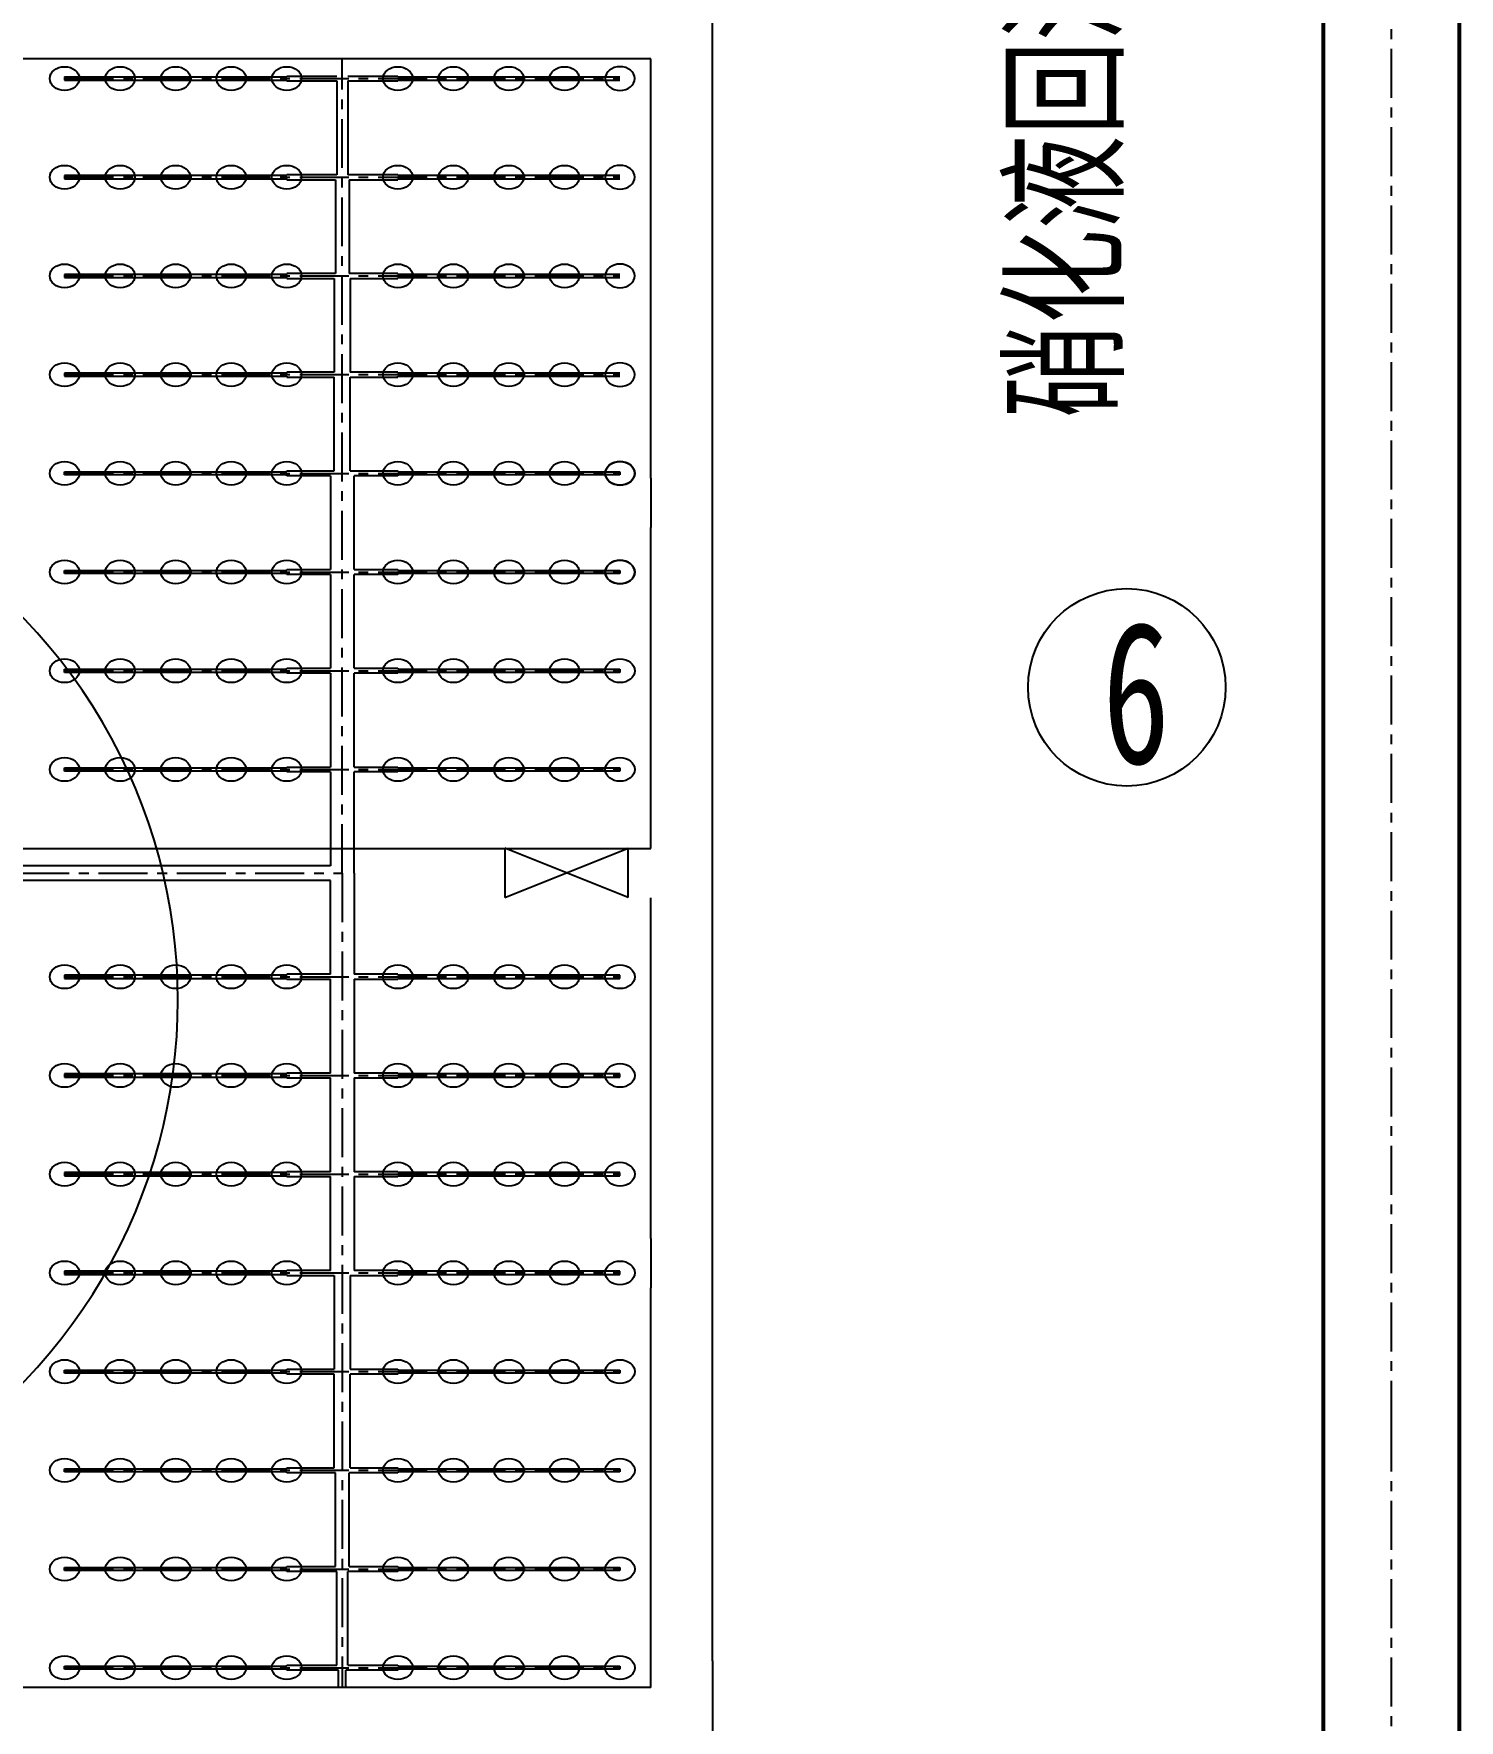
# Model space of a CAD drawing. Header units: millimetres. Extents: x 738100 to 1284508, y 138373 to 260796.
# Drawn here: x 839900 to 849140, y 175595 to 186530 of the extents above; entities that cross this region are included whole.
import ezdxf

# ---------------------------------------------------------------- set-up
doc = ezdxf.new("R2010")
doc.units = ezdxf.units.MM
doc.linetypes.add('CENTER', pattern=[50.8, 31.75, -6.35, 6.35, -6.35])
doc.layers.add('标注', color=7, linetype='Continuous')
doc.layers.add('轴线', color=6, linetype='CENTER')
doc.layers.add('硝化液回流管', color=5, linetype='Continuous', lineweight=53)
doc.styles.add('样式 3', font='', dxfattribs={"width": 0.7, "height": 1000})
doc.styles.add('长仿宋体', font='simfang.ttf', dxfattribs={"width": 0.7})
doc.styles.get('样式 3').set_extended_font_data('FangSong_GB2312')

msp = doc.modelspace()

# ---------------------------------------------------------------- linework, layer by layer
at = {"lineweight": -3}
for p, q in [((844300.494, 175980.764), (844300.494, 196759.34)), ((843900.494, 183647.544), (843900.494, 186367.633)), ((843900.494, 183647.544), (843900.494, 183327.544)), ((843900.494, 181247.633), (843900.494, 183327.544)), ((843900.494, 181247.633), (843900.494, 183327.544)), ((843900.494, 178718.904), (843900.494, 180927.633)), ((843900.494, 178718.904), (843900.494, 180927.633)), ((843900.494, 178718.904), (843900.494, 178398.904)), ((843900.494, 175807.633), (843900.494, 178398.904))]:
    msp.add_line(p, q, dxfattribs=at)
at = {"lineweight": -3, "ltscale": 100}
for p, q in [((843900.494, 186367.633), (779900.494, 186367.633)), ((779900.494, 181247.633), (843900.494, 181247.633)), ((844300.494, 175980.764), (844300.494, 175100.764)), ((779900.494, 175809.486), (843900.494, 175809.486)), ((843900.494, 175807.633), (779900.494, 175807.633))]:
    msp.add_line(p, q, dxfattribs=at)
at = {"ltscale": 10}
for p, q in [((840100.494, 186249.873), (840100.494, 186229.393)), ((840100.494, 186249.873), (841540.494, 186249.873)), ((840100.494, 186229.393), (841540.494, 186229.393)), ((841540.494, 186249.873), (841540.494, 186255.633)), ((841540.494, 186255.633), (841864.494, 186255.633)), ((841540.494, 186229.393), (841540.494, 186223.633)), ((841936.494, 186255.633), (842260.494, 186255.633)), ((842260.494, 186255.633), (842260.494, 186249.873)), ((842260.494, 186249.873), (843700.494, 186249.873)), ((842260.494, 186223.633), (842260.494, 186229.393)), ((842260.494, 186229.393), (843700.494, 186229.393)), ((841540.494, 186223.633), (841864.494, 186223.633)), ((841864.494, 186223.633), (841864.494, 185615.633)), ((841936.494, 186223.633), (842260.494, 186223.633)), ((841936.494, 186223.633), (841936.494, 185615.633)), ((840100.494, 185609.873), (840100.494, 185589.393)), ((841540.494, 185609.873), (840100.494, 185609.873)), ((840100.494, 185589.393), (841540.494, 185589.393)), ((841864.494, 185615.633), (841540.494, 185615.633)), ((841540.494, 185615.633), (841540.494, 185609.873)), ((841540.494, 185589.393), (841540.494, 185583.633)), ((841540.494, 185583.633), (841856.494, 185583.633)), ((841856.494, 185583.633), (841856.494, 184975.633)), ((842260.494, 185615.633), (841936.494, 185615.633)), ((841944.494, 185583.633), (842260.494, 185583.633)), ((841944.494, 185583.633), (841944.494, 184975.633)), ((842260.494, 185609.873), (842260.494, 185615.633)), ((843700.494, 185609.873), (842260.494, 185609.873)), ((842260.494, 185583.633), (842260.494, 185589.393)), ((842260.494, 185589.393), (843700.494, 185589.393)), ((840100.494, 184969.873), (840100.494, 184949.393)), ((841540.494, 184969.873), (840100.494, 184969.873)), ((840100.494, 184949.393), (841540.494, 184949.393)), ((841856.494, 184975.633), (841540.494, 184975.633)), ((841540.494, 184975.633), (841540.494, 184969.873)), ((841540.494, 184949.393), (841540.494, 184943.633)), ((841540.494, 184943.633), (841848.494, 184943.633)), ((841848.494, 184943.633), (841848.494, 184335.633)), ((842260.494, 184975.633), (841944.494, 184975.633)), ((841952.494, 184943.633), (842260.494, 184943.633)), ((841952.494, 184943.633), (841952.494, 184335.633)), ((842260.494, 184969.873), (842260.494, 184975.633)), ((843700.494, 184969.873), (842260.494, 184969.873)), ((842260.494, 184943.633), (842260.494, 184949.393)), ((842260.494, 184949.393), (843700.494, 184949.393)), ((840100.494, 184329.873), (840100.494, 184309.393)), ((841540.494, 184329.873), (840100.494, 184329.873)), ((840100.494, 184309.393), (841540.494, 184309.393)), ((841848.494, 184335.633), (841540.494, 184335.633)), ((841540.494, 184335.633), (841540.494, 184329.873)), ((841540.494, 184309.393), (841540.494, 184303.633)), ((841540.494, 184303.633), (841848.494, 184303.633)), ((841848.494, 183695.633), (841848.494, 184303.633)), ((842260.494, 184335.633), (841952.494, 184335.633)), ((841952.494, 184303.633), (842260.494, 184303.633)), ((841952.494, 183695.633), (841952.494, 184303.633)), ((842260.494, 184329.873), (842260.494, 184335.633)), ((843700.494, 184329.873), (842260.494, 184329.873)), ((842260.494, 184303.633), (842260.494, 184309.393)), ((842260.494, 184309.393), (843700.494, 184309.393)), ((840100.494, 183669.393), (840100.494, 183689.873)), ((840100.494, 183689.873), (841540.494, 183689.873)), ((841540.494, 183669.393), (840100.494, 183669.393)), ((841540.494, 183689.873), (841540.494, 183695.633)), ((841540.494, 183695.633), (841848.494, 183695.633)), ((841540.494, 183663.633), (841540.494, 183669.393)), ((841824.494, 183663.633), (841540.494, 183663.633)), ((841824.494, 183663.633), (841824.494, 183055.633)), ((841952.494, 183695.633), (842260.494, 183695.633)), ((842260.494, 183663.633), (841976.494, 183663.633)), ((841976.494, 183055.633), (841976.494, 183663.633)), ((842260.494, 183695.633), (842260.494, 183689.873)), ((842260.494, 183689.873), (843700.494, 183689.873)), ((843700.494, 183669.393), (842260.494, 183669.393)), ((842260.494, 183669.393), (842260.494, 183663.633)), ((843700.494, 183689.873), (843700.494, 183669.393)), ((841540.494, 183049.873), (841540.494, 183055.633)), ((841540.494, 183055.633), (841824.494, 183055.633)), ((841976.494, 183055.633), (842260.494, 183055.633)), ((842260.494, 183055.633), (842260.494, 183049.873)), ((840100.494, 183029.393), (840100.494, 183049.873)), ((840100.494, 183049.873), (841540.494, 183049.873)), ((841540.494, 183029.393), (840100.494, 183029.393)), ((841540.494, 183023.633), (841540.494, 183029.393)), ((841824.494, 183023.633), (841540.494, 183023.633)), ((841824.494, 183023.633), (841824.494, 182415.633)), ((842260.494, 183023.633), (841976.494, 183023.633)), ((841976.494, 182415.633), (841976.494, 183023.633)), ((842260.494, 183049.873), (843700.494, 183049.873)), ((843700.494, 183029.393), (842260.494, 183029.393)), ((842260.494, 183029.393), (842260.494, 183023.633)), ((843700.494, 183049.873), (843700.494, 183029.393)), ((840100.494, 182389.393), (840100.494, 182409.873)), ((840100.494, 182409.873), (841540.494, 182409.873)), ((841540.494, 182409.873), (841540.494, 182415.633)), ((841540.494, 182415.633), (841824.494, 182415.633)), ((841976.494, 182415.633), (842260.494, 182415.633)), ((842260.494, 182415.633), (842260.494, 182409.873)), ((842260.494, 182409.873), (843700.494, 182409.873)), ((843700.494, 182409.873), (843700.494, 182389.393)), ((841540.494, 182389.393), (840100.494, 182389.393)), ((841540.494, 182383.633), (841540.494, 182389.393)), ((841824.494, 182383.633), (841540.494, 182383.633)), ((841824.494, 182383.633), (841824.494, 181775.633)), ((842260.494, 182383.633), (841976.494, 182383.633)), ((841976.494, 181775.633), (841976.494, 182383.633)), ((843700.494, 182389.393), (842260.494, 182389.393)), ((842260.494, 182389.393), (842260.494, 182383.633)), ((840100.494, 181749.393), (840100.494, 181769.873)), ((840100.494, 181769.873), (841540.494, 181769.873)), ((841540.494, 181749.393), (840100.494, 181749.393)), ((841540.494, 181769.873), (841540.494, 181775.633)), ((841540.494, 181775.633), (841824.494, 181775.633)), ((841540.494, 181743.633), (841540.494, 181749.393)), ((841824.494, 181743.633), (841540.494, 181743.633)), ((841824.494, 181743.633), (841824.494, 181135.633)), ((841976.494, 181775.633), (842260.494, 181775.633)), ((842260.494, 181743.633), (841976.494, 181743.633)), ((841976.494, 181087.633), (841976.494, 181743.633)), ((842260.494, 181775.633), (842260.494, 181769.873)), ((842260.494, 181769.873), (843700.494, 181769.873)), ((843700.494, 181749.393), (842260.494, 181749.393)), ((842260.494, 181749.393), (842260.494, 181743.633)), ((843700.494, 181769.873), (843700.494, 181749.393)), ((841824.494, 181247.633), (841824.494, 181135.633)), ((841976.494, 181087.633), (841976.494, 181247.633)), ((841824.494, 181135.633), (837976.494, 181135.633)), ((841976.494, 181087.633), (841976.494, 180431.633)), ((841824.494, 181039.633), (837976.494, 181039.633)), ((841824.494, 180431.633), (841824.494, 181039.633)), ((841824.494, 180431.633), (841540.494, 180431.633)), ((841540.494, 180431.633), (841540.494, 180425.873)), ((842260.494, 180431.633), (841976.494, 180431.633)), ((842260.494, 180425.873), (842260.494, 180431.633)), ((840100.494, 180425.873), (840100.494, 180405.393)), ((841540.494, 180425.873), (840100.494, 180425.873)), ((840100.494, 180405.393), (841540.494, 180405.393)), ((841540.494, 180405.393), (841540.494, 180399.633)), ((841540.494, 180399.633), (841824.494, 180399.633)), ((841824.494, 179791.633), (841824.494, 180399.633)), ((841976.494, 180399.633), (842260.494, 180399.633)), ((841976.494, 180399.633), (841976.494, 179791.633)), ((843700.494, 180425.873), (842260.494, 180425.873)), ((842260.494, 180399.633), (842260.494, 180405.393)), ((842260.494, 180405.393), (843700.494, 180405.393)), ((843700.494, 180405.393), (843700.494, 180425.873)), ((840100.494, 179785.873), (840100.494, 179765.393)), ((841540.494, 179785.873), (840100.494, 179785.873)), ((841824.494, 179791.633), (841540.494, 179791.633)), ((841540.494, 179791.633), (841540.494, 179785.873)), ((842260.494, 179791.633), (841976.494, 179791.633)), ((842260.494, 179785.873), (842260.494, 179791.633)), ((843700.494, 179785.873), (842260.494, 179785.873)), ((843700.494, 179765.393), (843700.494, 179785.873)), ((840100.494, 179765.393), (841540.494, 179765.393)), ((841540.494, 179765.393), (841540.494, 179759.633)), ((841540.494, 179759.633), (841824.494, 179759.633)), ((841824.494, 179151.633), (841824.494, 179759.633)), ((841976.494, 179759.633), (842260.494, 179759.633)), ((841976.494, 179759.633), (841976.494, 179151.633)), ((842260.494, 179759.633), (842260.494, 179765.393)), ((842260.494, 179765.393), (843700.494, 179765.393)), ((840100.494, 179145.873), (840100.494, 179125.393)), ((841540.494, 179145.873), (840100.494, 179145.873)), ((840100.494, 179125.393), (841540.494, 179125.393)), ((841824.494, 179151.633), (841540.494, 179151.633)), ((841540.494, 179151.633), (841540.494, 179145.873)), ((841540.494, 179125.393), (841540.494, 179119.633)), ((841540.494, 179119.633), (841824.494, 179119.633)), ((841824.494, 178511.633), (841824.494, 179119.633)), ((842260.494, 179151.633), (841976.494, 179151.633)), ((841976.494, 179119.633), (842260.494, 179119.633)), ((841976.494, 179119.633), (841976.494, 178511.633)), ((842260.494, 179145.873), (842260.494, 179151.633)), ((843700.494, 179145.873), (842260.494, 179145.873)), ((842260.494, 179119.633), (842260.494, 179125.393)), ((842260.494, 179125.393), (843700.494, 179125.393)), ((843700.494, 179125.393), (843700.494, 179145.873)), ((840100.494, 178505.873), (840100.494, 178485.393)), ((841540.494, 178505.873), (840100.494, 178505.873)), ((840100.494, 178485.393), (841540.494, 178485.393)), ((841824.494, 178511.633), (841540.494, 178511.633)), ((841540.494, 178511.633), (841540.494, 178505.873)), ((841540.494, 178485.393), (841540.494, 178479.633)), ((841540.494, 178479.633), (841848.494, 178479.633)), ((841848.494, 178479.633), (841848.494, 177871.633)), ((841952.494, 178479.633), (842260.494, 178479.633)), ((841952.494, 178479.633), (841952.494, 177871.633)), ((842260.494, 178511.633), (841976.494, 178511.633)), ((842260.494, 178505.873), (842260.494, 178511.633)), ((843700.494, 178505.873), (842260.494, 178505.873)), ((842260.494, 178479.633), (842260.494, 178485.393)), ((842260.494, 178485.393), (843700.494, 178485.393)), ((843700.494, 178485.393), (843700.494, 178505.873)), ((840100.494, 177845.393), (840100.494, 177865.873)), ((840100.494, 177865.873), (841540.494, 177865.873)), ((841540.494, 177845.393), (840100.494, 177845.393)), ((841540.494, 177865.873), (841540.494, 177871.633)), ((841540.494, 177871.633), (841848.494, 177871.633)), ((841540.494, 177839.633), (841540.494, 177845.393)), ((841848.494, 177839.633), (841540.494, 177839.633)), ((841848.494, 177231.633), (841848.494, 177839.633)), ((841952.494, 177871.633), (842260.494, 177871.633)), ((842260.494, 177839.633), (841952.494, 177839.633)), ((841952.494, 177231.633), (841952.494, 177839.633)), ((842260.494, 177871.633), (842260.494, 177865.873)), ((842260.494, 177865.873), (843700.494, 177865.873)), ((843700.494, 177845.393), (842260.494, 177845.393)), ((842260.494, 177845.393), (842260.494, 177839.633)), ((843700.494, 177865.873), (843700.494, 177845.393)), ((840100.494, 177205.393), (840100.494, 177225.873)), ((840100.494, 177225.873), (841540.494, 177225.873)), ((841540.494, 177205.393), (840100.494, 177205.393)), ((841540.494, 177225.873), (841540.494, 177231.633)), ((841540.494, 177231.633), (841848.494, 177231.633)), ((841540.494, 177199.633), (841540.494, 177205.393)), ((841856.494, 177199.633), (841540.494, 177199.633)), ((841856.494, 176591.633), (841856.494, 177199.633)), ((842260.494, 177199.633), (841944.494, 177199.633)), ((841944.494, 176591.633), (841944.494, 177199.633)), ((841952.494, 177231.633), (842260.494, 177231.633)), ((842260.494, 177231.633), (842260.494, 177225.873)), ((842260.494, 177225.873), (843700.494, 177225.873)), ((843700.494, 177205.393), (842260.494, 177205.393)), ((842260.494, 177205.393), (842260.494, 177199.633)), ((843700.494, 177225.873), (843700.494, 177205.393)), ((840100.494, 176565.393), (840100.494, 176585.873)), ((840100.494, 176585.873), (841540.494, 176585.873)), ((841540.494, 176565.393), (840100.494, 176565.393)), ((841540.494, 176585.873), (841540.494, 176591.633)), ((841540.494, 176591.633), (841856.494, 176591.633)), ((841540.494, 176559.633), (841540.494, 176565.393)), ((841864.494, 176559.633), (841540.494, 176559.633)), ((841864.494, 175951.633), (841864.494, 176559.633)), ((842260.494, 176559.633), (841936.494, 176559.633)), ((841936.494, 175951.633), (841936.494, 176559.633)), ((841944.494, 176591.633), (842260.494, 176591.633)), ((842260.494, 176591.633), (842260.494, 176585.873)), ((842260.494, 176585.873), (843700.494, 176585.873)), ((843700.494, 176565.393), (842260.494, 176565.393)), ((842260.494, 176565.393), (842260.494, 176559.633)), ((843700.494, 176585.873), (843700.494, 176565.393)), ((841540.494, 175945.873), (841540.494, 175951.633)), ((841540.494, 175951.633), (841864.494, 175951.633)), ((841936.494, 175951.633), (842260.494, 175951.633)), ((842260.494, 175951.633), (842260.494, 175945.873)), ((840100.494, 175925.393), (840100.494, 175945.873)), ((840100.494, 175945.873), (841540.494, 175945.873)), ((841540.494, 175925.393), (840100.494, 175925.393)), ((841540.494, 175919.633), (841540.494, 175925.393)), ((841876.494, 175919.633), (841540.494, 175919.633)), ((841876.494, 175807.633), (841876.494, 175919.633)), ((841924.494, 175807.633), (841924.494, 175919.633)), ((842260.494, 175919.633), (841924.494, 175919.633)), ((842260.494, 175945.873), (843700.494, 175945.873)), ((843700.494, 175925.393), (842260.494, 175925.393)), ((842260.494, 175925.393), (842260.494, 175919.633)), ((843700.494, 175945.873), (843700.494, 175925.393))]:
    msp.add_line(p, q, dxfattribs=at)
msp.add_circle((846985.409, 182292.37), 640)
at = {"color": 7, "lineweight": -3}
msp.add_arc((837269.455, 180264.247), 3565.52, 268.8787302, 91.1212698, dxfattribs=at)
at = {"ltscale": 10}
for centre in [(840100.494, 186239.633), (840460.494, 186239.633), (840820.494, 186239.633), (841180.494, 186239.633), (841540.494, 186239.633), (842260.494, 186239.633), (842620.494, 186239.633), (842980.494, 186239.633), (843340.494, 186239.633), (840100.494, 185599.633), (840460.494, 185599.633), (840820.494, 185599.633), (841180.494, 185599.633), (841540.494, 185599.633), (842260.494, 185599.633), (842620.494, 185599.633), (842980.494, 185599.633), (843340.494, 185599.633), (840100.494, 184959.633), (840460.494, 184959.633), (840820.494, 184959.633), (841180.494, 184959.633), (841540.494, 184959.633), (842260.494, 184959.633), (842620.494, 184959.633), (842980.494, 184959.633), (843340.494, 184959.633), (840100.494, 184319.633), (840460.494, 184319.633), (840820.494, 184319.633), (841180.494, 184319.633), (841540.494, 184319.633), (842260.494, 184319.633), (842620.494, 184319.633), (842980.494, 184319.633), (843340.494, 184319.633), (840100.494, 183679.633), (840460.494, 183679.633), (840820.494, 183679.633), (841180.494, 183679.633), (841540.494, 183679.633), (842260.494, 183679.633), (842620.494, 183679.633), (842980.494, 183679.633), (843340.494, 183679.633), (843700.494, 183679.633), (840100.494, 183039.633), (840460.494, 183039.633), (840820.494, 183039.633), (841180.494, 183039.633), (841540.494, 183039.633), (842260.494, 183039.633), (842620.494, 183039.633), (842980.494, 183039.633), (843340.494, 183039.633), (843700.494, 183039.633), (840100.494, 182399.633), (840460.494, 182399.633), (840820.494, 182399.633), (841180.494, 182399.633), (841540.494, 182399.633), (842260.494, 182399.633), (842620.494, 182399.633), (842980.494, 182399.633), (843340.494, 182399.633), (843700.494, 182399.633), (840100.494, 181759.633), (840460.494, 181759.633), (840820.494, 181759.633), (841180.494, 181759.633), (841540.494, 181759.633), (842260.494, 181759.633), (842620.494, 181759.633), (842980.494, 181759.633), (843340.494, 181759.633), (843700.494, 181759.633), (840100.494, 180415.633), (840460.494, 180415.633), (840820.494, 180415.633), (841180.494, 180415.633), (841540.494, 180415.633), (842260.494, 180415.633), (842620.494, 180415.633), (842980.494, 180415.633), (843340.494, 180415.633), (843700.494, 180415.633), (840100.494, 179775.633), (840460.494, 179775.633), (840820.494, 179775.633), (841180.494, 179775.633), (841540.494, 179775.633), (842260.494, 179775.633), (842620.494, 179775.633), (842980.494, 179775.633), (843340.494, 179775.633), (843700.494, 179775.633), (840100.494, 179135.633), (840460.494, 179135.633), (840820.494, 179135.633), (841180.494, 179135.633), (841540.494, 179135.633), (842260.494, 179135.633), (842620.494, 179135.633), (842980.494, 179135.633), (843340.494, 179135.633), (843700.494, 179135.633), (840100.494, 178495.633), (840460.494, 178495.633), (840820.494, 178495.633), (841180.494, 178495.633), (841540.494, 178495.633), (842260.494, 178495.633), (842620.494, 178495.633), (842980.494, 178495.633), (843340.494, 178495.633), (843700.494, 178495.633), (840100.494, 177855.633), (840460.494, 177855.633), (840820.494, 177855.633), (841180.494, 177855.633), (841540.494, 177855.633), (842260.494, 177855.633), (842620.494, 177855.633), (842980.494, 177855.633), (843340.494, 177855.633), (843700.494, 177855.633), (840100.494, 177215.633), (840460.494, 177215.633), (840820.494, 177215.633), (841180.494, 177215.633), (841540.494, 177215.633), (842260.494, 177215.633), (842620.494, 177215.633), (842980.494, 177215.633), (843340.494, 177215.633), (843700.494, 177215.633), (840100.494, 176575.633), (840460.494, 176575.633), (840820.494, 176575.633), (841180.494, 176575.633), (841540.494, 176575.633), (842260.494, 176575.633), (842620.494, 176575.633), (842980.494, 176575.633), (843340.494, 176575.633), (843700.494, 176575.633), (840100.494, 175935.633), (840460.494, 175935.633), (840820.494, 175935.633), (841180.494, 175935.633), (841540.494, 175935.633), (842260.494, 175935.633), (842620.494, 175935.633), (842980.494, 175935.633), (843340.494, 175935.633), (843700.494, 175935.633)]:
    msp.add_ellipse(centre, major_axis=(-96, 0), ratio=0.8, start_param=3.141592654, end_param=9.424777961, dxfattribs=at)
at = {"ltscale": 10, "extrusion": (0, 0, -1)}
for centre in [(843700.494, 186239.633), (843700.494, 185599.633), (843700.494, 184959.633), (843700.494, 184319.633), (843700.494, 183679.633), (843700.494, 183039.633)]:
    msp.add_ellipse(centre, major_axis=(96, 0), ratio=0.8, start_param=3.141592654, end_param=9.424777961, dxfattribs=at)
at = {"layer": 'Defpoints', "ltscale": 10}
for p, q in [((842953.448, 181249.879), (842953.448, 180929.879)), ((842953.448, 180929.879), (843753.448, 181249.879)), ((843753.448, 180929.879), (842953.448, 181249.879)), ((843753.448, 180929.879), (843753.448, 181249.879))]:
    msp.add_line(p, q, dxfattribs=at)
at = {"layer": '硝化液回流管', "ltscale": 10}
for p, q in [((848260.494, 177478.664), (848260.494, 195319.34)), ((848260.494, 177478.664), (848260.494, 195319.34)), ((849140.494, 195319.34), (849140.494, 177478.664)), ((849140.494, 195319.34), (849140.494, 177478.664)), ((848260.494, 174160.195), (848260.494, 177478.664)), ((849140.494, 177478.664), (849140.494, 174160.195))]:
    msp.add_line(p, q, dxfattribs=at)
at = {"layer": '轴线', "ltscale": 10}
for p, q in [((848700.494, 177478.664), (848700.494, 195319.34)), ((841900.494, 181087.633), (841900.494, 186367.633)), ((840100.494, 186239.633), (843700.494, 186239.633)), ((840100.494, 186239.633), (843700.494, 186239.633)), ((840100.494, 185599.633), (843700.494, 185599.633)), ((840100.494, 185599.633), (843700.494, 185599.633)), ((840100.494, 184959.633), (843700.494, 184959.633)), ((840100.494, 184959.633), (843700.494, 184959.633)), ((840100.494, 184319.633), (843700.494, 184319.633)), ((840100.494, 184319.633), (843700.494, 184319.633)), ((840100.494, 183679.633), (843700.494, 183679.633)), ((840100.494, 183679.633), (843700.494, 183679.633)), ((840100.494, 183039.633), (843700.494, 183039.633)), ((840100.494, 183039.633), (843700.494, 183039.633)), ((840100.494, 182399.633), (843700.494, 182399.633)), ((840100.494, 182399.633), (843700.494, 182399.633)), ((840100.494, 181759.633), (843700.494, 181759.633)), ((841900.494, 181087.633), (841900.494, 181247.633)), ((781900.494, 181087.633), (841900.494, 181087.633)), ((841900.494, 181087.633), (841900.494, 175807.633)), ((840100.494, 180415.633), (843700.494, 180415.633)), ((840100.494, 179775.633), (843700.494, 179775.633)), ((840100.494, 179775.633), (843700.494, 179775.633)), ((840100.494, 179135.633), (843700.494, 179135.633)), ((840100.494, 179135.633), (843700.494, 179135.633)), ((840100.494, 178495.633), (843700.494, 178495.633)), ((840100.494, 178495.633), (843700.494, 178495.633)), ((840100.494, 177855.633), (843700.494, 177855.633)), ((840100.494, 177855.633), (843700.494, 177855.633)), ((848700.494, 174160.195), (848700.494, 177478.664)), ((840100.494, 177215.633), (843700.494, 177215.633)), ((840100.494, 177215.633), (843700.494, 177215.633)), ((840100.494, 176575.633), (843700.494, 176575.633)), ((840100.494, 176575.633), (843700.494, 176575.633)), ((840100.494, 175935.633), (843700.494, 175935.633)), ((840100.494, 175935.633), (843700.494, 175935.633))]:
    msp.add_line(p, q, dxfattribs=at)

# ---------------------------------------------------------------- texts
at = {"insert": (846827.069, 182719.297), "char_height": 920.46, "width": 7190.62035, "attachment_point": 1, "rotation": 359.9940843, "style": '样式 3'}
msp.add_mtext('6', dxfattribs=at)
at = {"layer": '标注', "insert": (846970.277, 189538.57), "char_height": 640, "width": 7721.77778, "attachment_point": 9, "rotation": 90, "style": '长仿宋体'}
msp.add_mtext('硝化液回流至缺氧段', dxfattribs=at)

doc.saveas('drawing.dxf')
